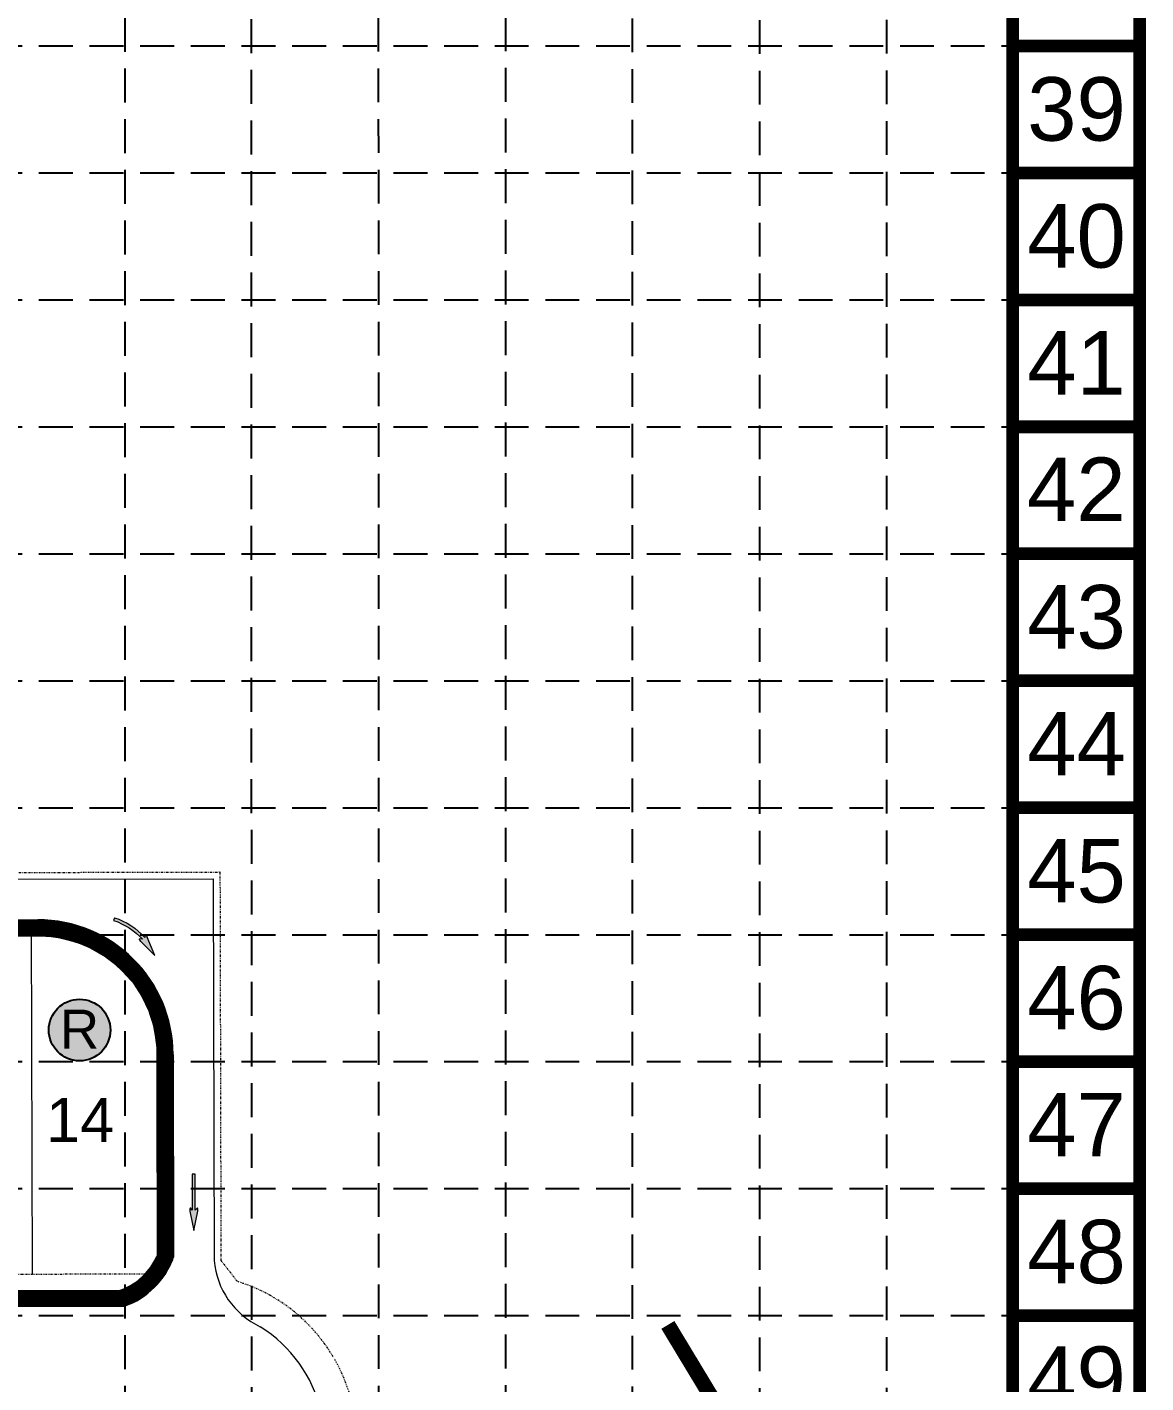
# Model space of a CAD drawing. Extents: x 7749 to 9256, y 6499 to 8908.
# Drawn here: x 8924.8 to 9256, y 7044.8 to 7446.2 of the extents above; entities that cross this region are included whole.
import ezdxf
from ezdxf.enums import TextEntityAlignment as Align

# ---------------------------------------------------------------- set-up
doc = ezdxf.new("R2010")
doc.units = 0
doc.header["$MEASUREMENT"] = 0
doc.linetypes.add('DASHED', pattern=[0.75, 0.5, -0.25])
doc.linetypes.add('DIVIDE', pattern=[1.25, 0.5, -0.25, 0, -0.25, 0, -0.25])
for name, color, linetype in [('1 LOT NUMBERS', 7, 'Continuous'), ('1 RYLAND LOT', 7, 'Continuous'), ('27', 7, 'Continuous'), ('29', 7, 'Continuous'), ('BASE', 7, 'Continuous'), ('DED-4746-825', 7, 'Continuous'), ('DED-4986-2484', 7, 'Continuous'), ('EROSION BLANKETS', 84, 'Continuous'), ('FLOODPLAIN-CB', 7, 'Continuous'), ('GRID', 254, 'DASHED')]:
    doc.layers.add(name, color=color, linetype=linetype)
doc.styles.add('ryland', font='ARIAL.TTF', dxfattribs={"height": 25})
doc.styles.get("Standard").update_dxf_attribs({"font": 'ARIAL.TTF'})

# ---------------------------------------------------------------- blocks, each defined once
blk = doc.blocks.new('RYLAND')
h = blk.add_hatch(color=81)
h.paths.add_polyline_path([(1.163803512038626, -1.047574358368308, 1), (-1.408206742229694, -1.047574358368308, 1)])
h.paths.add_polyline_path([(-1.347681687434942, -2.227609507270699), (1.104228271637368, -2.227609507270699), (1.104228271637368, 0.2098904927293006), (-1.347681687434942, 0.2098904927293006)], flags=25)
at = {"color": 5}
blk.add_circle((-0.1222016150955341, -1.047574358368308), 1.286005127134161, dxfattribs=at)
at = {"layer": 'BASE', "color": 5, "style": 'ryland'}
blk.add_text('R', height=1.625, dxfattribs=at).set_placement((-0.1217267078987874, -1.821359507270699), align=Align.CENTER)

msp = doc.modelspace()

# ---------------------------------------------------------------- hatches: boundary and pattern name
at = {"layer": 'FLOODPLAIN-CB', "linetype": 'Continuous', "lineweight": 0}
h = msp.add_hatch(color=7, dxfattribs=at)
edge = h.paths.add_edge_path()
edge.add_line((8958.451434800803, 7175.454939407119), (8962.5962, 7171.327700000001))
edge.add_line((8962.5962, 7171.327700000001), (8960.380097839789, 7176.73181795731))
edge.add_line((8960.380097839789, 7176.73181795731), (8960.382239332726, 7176.733111156683))
edge.add_ellipse((8960.096475816825, 7176.926503926835), major_axis=(-0.3091627411243658, 0.466924405146972), ratio=0.2857142857111635, start_angle=235.2730666668379, end_angle=377.1826722227092)
edge.add_line((8959.76170073242, 7177.346493418915), (8959.757914525906, 7177.344360132817))
edge.add_line((8959.757914525906, 7177.344360132817), (8959.635620335459, 7176.623258110882))
edge.add_line((8959.635620335459, 7176.623258110882), (8959.641231408154, 7176.634154032964))
edge.add_ellipse((8944.39933859444, 7163.030125060617), major_axis=(-14.44619155392189, 14.44619155392189), ratio=0.9999999999999853, start_angle=266.7502500641634, end_angle=297.1585195086044)
edge.add_line((8950.658775255702, 7182.477601824763), (8950.39528446172, 7181.658961158249))
edge.add_ellipse((8944.39933859444, 7163.030125060617), major_axis=(13.83807972150033, 13.83807972150033), ratio=0.99999999999953, start_angle=357.08271395304945, end_angle=387.1585195086178, ccw=False)
edge.add_line((8958.923763514345, 7176.145992607341), (8958.921174979085, 7176.145295951562))
edge.add_line((8958.921174979085, 7176.145295951562), (8958.115034751427, 7176.268299720586))
edge.add_line((8958.115034751427, 7176.268299720586), (8958.11367981243, 7176.269558990368))
edge.add_ellipse((8958.379604379126, 7175.795388813256), major_axis=(-0.3091627411247755, 0.466924405145405), ratio=0.2857142857149558, start_angle=-14.49671944439397, end_angle=125.8315277777353)
edge.add_line((8958.45243085757, 7175.450434921151), (8958.453255874127, 7175.454230097634))
edge.add_line((8958.453255874127, 7175.454230097634), (8958.451434800803, 7175.454939407119))
h = msp.add_hatch(color=7, dxfattribs=at)
edge = h.paths.add_edge_path()
edge.add_line((8975.163299999973, 7096.492800000027), (8974.55529999998, 7095.94480000001))
edge.add_line((8974.55529999998, 7095.94480000001), (8974.55529999998, 7106.528800000027))
edge.add_line((8974.55529999998, 7106.528800000027), (8973.695300000023, 7106.524800000019))
edge.add_line((8973.695300000023, 7106.524800000019), (8973.695300000023, 7095.94480000001))
edge.add_line((8973.695300000023, 7095.94480000001), (8973.195299999994, 7096.480800000003))
edge.add_line((8973.195299999994, 7096.480800000003), (8973.193752608595, 7096.480786706798))
edge.add_ellipse((8973.146473330331, 7095.945781847126), major_axis=(1.27874449728091e-05, 0.5599999998545135), ratio=0.2857142857140379, start_angle=-17.18267222229731, end_angle=124.7269333333065)
edge.add_line((8973.014965830444, 7095.626771929088), (8973.01530000003, 7095.628800000026))
edge.add_line((8973.01530000003, 7095.628800000026), (8974.1513, 7089.8968))
edge.add_line((8974.1513, 7089.8968), (8975.331300000022, 7095.624800000018))
edge.add_line((8975.331300000022, 7095.624800000018), (8975.33216289508, 7095.622633278565))
edge.add_ellipse((8975.20245169048, 7095.950462416307), major_axis=(1.278744702477612e-05, 0.5599999998546066), ratio=0.2857142857138961, start_angle=234.1684722222526, end_angle=374.4967194448275)
edge.add_line((8975.163299999973, 7096.492800000027), (8975.163299999973, 7096.492800000027))

# ---------------------------------------------------------------- linework, layer by layer
at = {"color": 7, "const_width": 4.499999999999999}
msp.add_lwpolyline([(9109.128040401683, 6975.925306547468), (9125.817492869062, 6999.767093954197), (9114.44645187135, 7019.175040832399), (9128.409848681393, 7038.922796245568), (9114.50678477472, 7061.938345897193)], dxfattribs=at)
at = {"layer": '27', "color": 7, "linetype": 'DIVIDE', "lineweight": 0}
for p, q in [((8723.785548545793, 7195.397055229347), (8981.8940618305, 7196.022729148229)), ((8981.8940618305, 7196.022729145177), (8982.17280496231, 7081.033159327983)), ((8744.221992800685, 7179.446547654653), (8927.933005543375, 7179.89187658942)), ((8966.025008407849, 7141.984102743614), (8966.170452369763, 7081.98427902768)), ((8966.170452369763, 7081.98427902768), (8961.182587389752, 7076.97217338786)), ((8982.17280496231, 7081.033159327983), (8987.033280831323, 7074.811106689657)), ((8961.182587389752, 7076.97217338786), (8714.283312793359, 7076.373671483505))]:
    msp.add_line(p, q, dxfattribs=at)
for centre, radius, start, end in [((8928.025120052598, 7141.891988234167), 38.00000000124391, 0.1388888892595489, 90.1388888889222), ((8972.403715183904, 7026.999227319448), 50, 236.1989004960106, 72.98684199202792)]:
    msp.add_arc(centre, radius, start, end, dxfattribs=at)
at = {"layer": '29', "color": 7, "linetype": 'Continuous', "lineweight": 0}
msp.add_line((8926.033011127049, 7179.887270863979), (8926.282689928892, 7076.887573482468), dxfattribs=at)
at = {"layer": 'BASE', "const_width": 3.758622843294108}
for points in [[(9254.15502064351, 6500.915194298901), (9254.15502064351, 8906.43381400701), (7750.705883325845, 8906.43381400701), (7750.705883325845, 6500.915194298901)], [(9216.568792210583, 6538.501422731726), (9216.568792210583, 8868.847585574184), (7788.292111758874, 8868.847585574184), (7788.292111758874, 6538.501422731726)]]:
    msp.add_lwpolyline(points, close=True, dxfattribs=at)
for points in [[(9254.15502064351, 7440.570905122373), (9216.568792210583, 7440.570905122373)], [(9254.15502064351, 7402.984676689446), (9216.568792210583, 7402.984676689446)], [(9254.15502064351, 7365.398448256519), (9216.568792210583, 7365.398448256519)], [(9254.15502064351, 7327.812219823491), (9216.568792210583, 7327.812219823491)], [(9254.15502064351, 7290.225991390666), (9216.568792210583, 7290.225991390666)], [(9254.15502064351, 7252.639762957637), (9216.568792210583, 7252.639762957637)], [(9254.15502064351, 7215.053534524812), (9216.568792210583, 7215.053534524812)], [(9254.15502064351, 7177.467306091783), (9216.568792210583, 7177.467306091783)], [(9254.15502064351, 7139.881077658856), (9216.568792210583, 7139.881077658856)], [(9254.15502064351, 7102.294849225929), (9216.568792210583, 7102.294849225929)], [(9254.15502064351, 7064.708620792901), (9216.568792210583, 7064.708620792901)]]:
    msp.add_lwpolyline(points, dxfattribs=at)
at = {"layer": 'DED-4746-825', "color": 7, "linetype": 'Continuous', "lineweight": 0}
for p, q in [((8723.790396679586, 7193.39706110416), (8979.898915839107, 7194.017886889248)), ((8979.898915839107, 7194.017886889248), (8980.172810840175, 7081.028311194189)), ((8744.217144669943, 7181.446541776789), (8927.928157411421, 7181.891870711386)), ((8968.025002529985, 7141.988950877408), (8968.170446491897, 7081.989127158422))]:
    msp.add_line(p, q, dxfattribs=at)
for centre, radius, start, end in [((8928.025120052573, 7141.891988235411), 39.99999999999969, 0.1388888892279981, 90.1388888888889), ((8945.571456662812, 7090.069081286052), 23.99999999999451, 289.5577965894718, 340.3261973070806)]:
    msp.add_arc(centre, radius, start, end, dxfattribs=at)
at = {"layer": 'DED-4986-2484', "color": 7, "linetype": 'Continuous', "lineweight": 0}
msp.add_line((8721.806319385358, 7066.891879891355), (8953.605638346507, 7067.453778399), dxfattribs=at)
for centre, radius, start, end in [((9004.085638142358, 7083.072006450393), 24, 184.8848787414845, 244.5910237443329), ((8972.403715183904, 7026.999227319448), 40.5, 240.8753694346107, 58.12943889016048)]:
    msp.add_arc(centre, radius, start, end, dxfattribs=at)
at = {"layer": 'EROSION BLANKETS', "lineweight": 0, "const_width": 5, "flags": 128}
msp.add_lwpolyline([(8919.54002359604, 7179.358836822913), (8927.160894694005, 7179.418209725213), (8929.923951722476, 7179.357307621623), (8932.179087806222, 7179.215196381147), (8934.454539327297, 7178.89038357897), (8936.654488494905, 7178.366503911834), (8939.292510615049, 7177.656807291547), (8941.463811602402, 7176.94711067126), (8944.223586300412, 7175.77104090071), (8945.928157402095, 7174.8180208104), (8949.051316717128, 7173.003984408072), (8952.35507423052, 7170.492608471668), (8954.442732684867, 7168.568569306904), (8958.061418864809, 7164.672496852387), (8960.703344769978, 7160.531457748817), (8962.93084800769, 7155.976318534149), (8964.484922069556, 7151.162364375507), (8965.075050074765, 7147.822807213193), (8965.506085710791, 7144.57813176701), (8965.667156231131, 7083.018115440278), (8965.593920873906, 7081.808683436594), (8964.504546029266, 7079.803458880308), (8963.151280568512, 7077.574187338594), (8960.746023818841, 7074.741584149623), (8958.741640276488, 7072.939016756979), (8956.393653628686, 7071.451184635023), (8954.475179615576, 7070.506983572032), (8952.699867727817, 7069.820291458124), (8722.01741164932, 7069.43303785292)], dxfattribs=at)
at = {"layer": 'FLOODPLAIN-CB', "color": 7, "linetype": 'Continuous', "lineweight": 0}
for p, q in [((8950.658775255702, 7182.477601824763), (8950.39528446172, 7181.658961158249)), ((8959.757914525906, 7177.344360132817), (8959.635620335459, 7176.623258110882)), ((8959.635620335459, 7176.623258110882), (8959.641231408154, 7176.634154032964)), ((8959.76170073242, 7177.346493418915), (8959.757914525906, 7177.344360132817)), ((8960.380097839789, 7176.73181795731), (8960.382239332726, 7176.733111156683)), ((8962.5962, 7171.327700000001), (8960.380097839789, 7176.73181795731)), ((8958.115034751427, 7176.268299720586), (8958.11367981243, 7176.269558990368)), ((8958.921174979085, 7176.145295951562), (8958.115034751427, 7176.268299720586)), ((8958.451434800803, 7175.454939407119), (8962.5962, 7171.327700000001)), ((8958.453255874127, 7175.454230097634), (8958.451434800803, 7175.454939407119)), ((8958.45243085757, 7175.450434921151), (8958.453255874127, 7175.454230097634)), ((8958.923763514345, 7176.145992607341), (8958.921174979085, 7176.145295951562)), ((8974.55529999998, 7106.528800000027), (8973.695300000023, 7106.524800000019)), ((8973.695300000023, 7106.524800000019), (8973.695300000023, 7095.94480000001)), ((8974.55529999998, 7095.94480000001), (8974.55529999998, 7106.528800000027)), ((8973.195299999994, 7096.480800000003), (8973.193752608595, 7096.480786706798)), ((8973.695300000023, 7095.94480000001), (8973.195299999994, 7096.480800000003)), ((8975.163299999973, 7096.492800000027), (8974.55529999998, 7095.94480000001)), ((8975.163299999973, 7096.492800000027), (8975.163299999973, 7096.492800000027)), ((8973.014965830444, 7095.626771929088), (8973.01530000003, 7095.628800000026)), ((8973.01530000003, 7095.628800000026), (8974.1513, 7089.8968)), ((8974.1513, 7089.8968), (8975.331300000022, 7095.624800000018)), ((8975.331300000022, 7095.624800000018), (8975.33216289508, 7095.622633278565))]:
    msp.add_line(p, q, dxfattribs=at)
at = {"layer": 'FLOODPLAIN-CB', "color": 7, "linetype": 'Continuous', "lineweight": 0, "extrusion": (0, 0, -0.9999999999999998)}
msp.add_ellipse((8944.39933859444, 7163.030125060617), major_axis=(13.83807972150033, 13.83807972150033), ratio=0.99999999999953, start_param=-0.4740055853924934, end_param=0.05091624674177653, dxfattribs=at)
at = {"layer": 'FLOODPLAIN-CB', "color": 7, "linetype": 'Continuous', "lineweight": 0, "extrusion": (0, 0, -1)}
for centre, major_axis, ratio, start_param, end_param in [((8944.39933859444, 7163.030125060617), (-14.44619155392189, 14.44619155392189), 0.9999999999999853, 1.096790741402637, 1.62751516304172), ((8958.379604379126, 7175.795388813256), (-0.3091627411247753, 0.4669244051454048), 0.2857142857149559, 4.087010844643401, 6.536200792222143)]:
    msp.add_ellipse(centre, major_axis=major_axis, ratio=ratio, start_param=start_param, end_param=end_param, dxfattribs=at)
at = {"layer": 'FLOODPLAIN-CB', "color": 7, "linetype": 'Continuous', "lineweight": 0, "extrusion": (0, 0, -0.9999999999999999)}
msp.add_ellipse((8960.096475816825, 7176.926503926835), major_axis=(-0.3091627411243655, 0.4669244051469716), ratio=0.2857142857111635, start_param=-0.2998942045772484, end_param=2.176895652579144, dxfattribs=at)
at = {"layer": 'FLOODPLAIN-CB', "color": 7, "linetype": 'Continuous', "lineweight": 0}
for centre, major_axis, ratio, start_param, end_param in [((8973.146473330331, 7095.945781847126), (1.27874449728091e-05, 0.5599999998545134), 0.2857142857140379, -0.299894204570059, 2.176895652581665), ((8975.20245169048, 7095.950462416307), (1.278744702477612e-05, 0.5599999998546065), 0.2857142857138961, 4.08701084464319, 6.53620079222971)]:
    msp.add_ellipse(centre, major_axis=major_axis, ratio=ratio, start_param=start_param, end_param=end_param, dxfattribs=at)
msp.add_point((8973.195299999994, 7096.480800000003), dxfattribs=at)
at = {"layer": 'GRID', "linetype": 'DASHED', "ltscale": 20}
for p, q in [((8953.918008688293, 6688.863025366954), (8953.631198132458, 8869.69030807829)), ((8991.300518096456, 6688.471873362784), (8991.217426565385, 8869.69030807829)), ((9028.920484101409, 6688.931950078053), (9028.803654998312, 8869.69030807829)), ((9066.576966651975, 6689.058331020255), (9066.389883431239, 8869.69030807829)), ((9104.089099892039, 6688.73143665344), (9103.976111864165, 8869.69030807829)), ((9141.757534512686, 6688.239117288423), (9141.562340297092, 8869.69030807829)), ((9179.369048224984, 6688.341593706542), (9179.14856873002, 8869.69030807829)), ((7788.292111758874, 7440.570905122373), (9216.568792210583, 7440.570905122373)), ((7788.292111758874, 7402.984676689446), (9216.568792210583, 7402.984676689446)), ((7788.292111758874, 7365.398448256519), (9216.568792210583, 7365.398448256519)), ((7788.292111758874, 7327.812219823491), (9216.568792210583, 7327.812219823491)), ((7788.292111758874, 7290.225991390666), (9216.568792210583, 7290.225991390666)), ((7788.292111758874, 7252.639762957637), (9216.568792210583, 7252.639762957637)), ((7788.292111758874, 7215.053534524812), (9216.568792210583, 7215.053534524812)), ((7788.292111758874, 7177.467306091783), (9216.568792210583, 7177.467306091783)), ((7788.292111758874, 7139.881077658856), (9216.568792210583, 7139.881077658856)), ((7788.292111758874, 7102.294849225929), (9216.568792210583, 7102.294849225929)), ((7788.292111758874, 7064.708620792901), (9216.568792210583, 7064.708620792901))]:
    msp.add_line(p, q, dxfattribs=at)

# ---------------------------------------------------------------- block references
at = {"layer": '1 RYLAND LOT', "color": 7, "xscale": 7.092698446829672, "yscale": 7.092698446829672, "zscale": 7.092698446829309}
msp.add_blockref('RYLAND', (8941.19166644839, 7156.655240774699), dxfattribs=at)

# ---------------------------------------------------------------- texts
at = {"layer": '1 LOT NUMBERS', "color": 7, "linetype": 'Continuous', "lineweight": 0}
msp.add_text('14', height=13, dxfattribs=at).set_placement((8940.487144516845, 7116.100819398858), align=Align.CENTER)
at = {"layer": 'BASE'}
for s, p in [('39', (9235.490521197147, 7421.928197388436)), ('40', (9235.490547429381, 7384.341966533296)), ('41', (9235.490416267792, 7346.755688245355)), ('42', (9235.446083654508, 7309.328997486683)), ('43', (9235.490442500179, 7271.583238393223)), ('44', (9235.490468732423, 7233.997007538082)), ('45', (9235.490468732474, 7196.410788541091)), ('46', (9235.490468732474, 7158.82458140235)), ('47', (9235.49049496486, 7121.23833868896)), ('48', (9235.490521197096, 7083.652107833819)), ('49', (9235.498390891671, 7046.158311574454))]:
    msp.add_text(s, height=18.79311421647054, dxfattribs=at).set_placement(p, align=Align.MIDDLE_CENTER)

doc.saveas('drawing.dxf')
